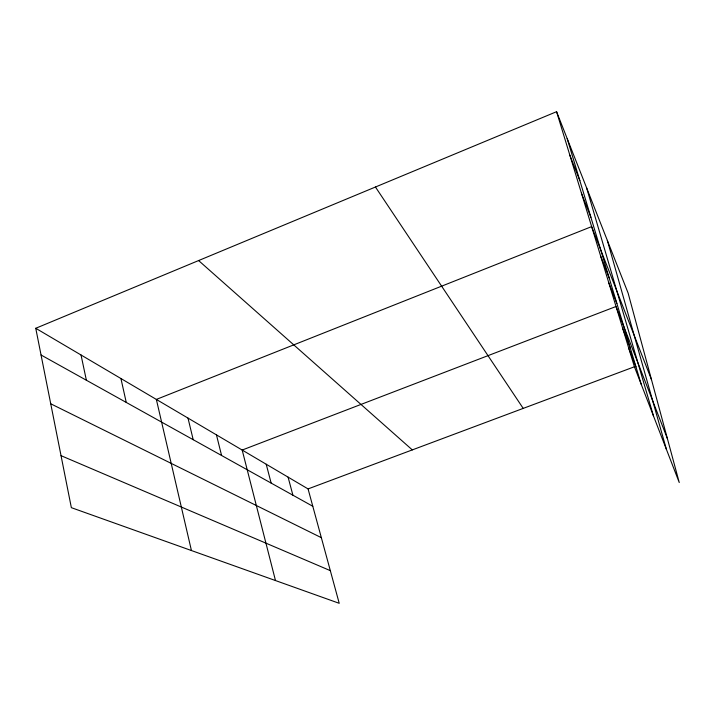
<?xml version="1.0" encoding="UTF-8"?>
<svg xmlns="http://www.w3.org/2000/svg" width="715" height="715" viewBox="0 0 715 715"><rect width="100%" height="100%" fill="white"/><g stroke="black" fill="none" stroke-linecap="round" stroke-linejoin="round"><path stroke-width="1.07" d="M35.75 328.283L308.067 488.917L339.223 603.308L71.357 507.668L35.75 328.283L556.574 111.692L628.145 293.168L679.25 482.536L634.428 366.768L556.574 111.692M308.067 488.917L634.428 366.768M61.034 455.67L330.33 570.65M50.738 403.787L321.348 537.671M41.05 354.998L312.795 506.274M198.609 260.555L412.305 449.905M375.447 187.017L523.21 408.399M569.855 155.218L579.856 180.663M581.447 193.193L590.903 217.315M651.481 379.647L591.645 226.61L156.353 399.426L191.432 550.541M600.698 256.256L609.207 278.072M608.778 282.72L616.884 303.544M667.399 438.626L616.035 306.494L242.179 450.048L275.481 580.544M622.774 328.587L630.174 347.642M628.878 348.58L635.957 366.849M567.183 138.612L641.221 384.312M586.613 187.857L653.51 416.058M607.321 240.374L666.443 449.449M288.082 477.128L292.909 495.2M266.212 464.232L271.146 483.09M216.457 434.881L221.578 455.491M188 418.096L193.202 439.698M120.933 378.539L126.251 402.429M81.036 354.998L86.372 380.228"/></g></svg>
